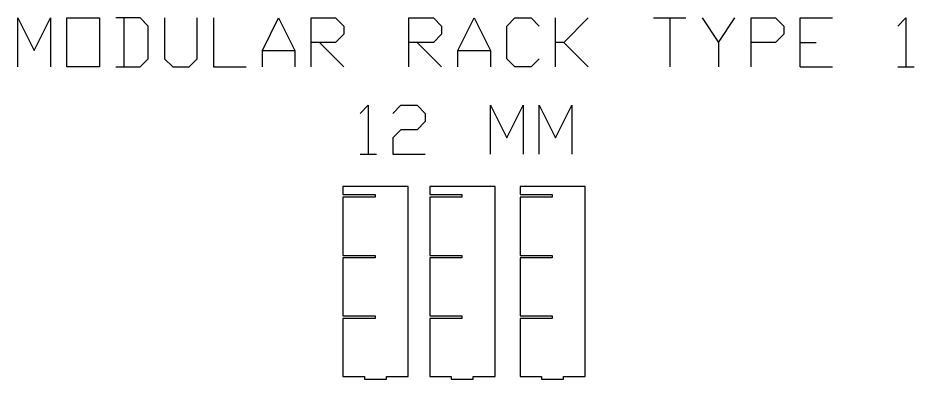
# Model space of a CAD drawing. Extents: x -164 to 4027, y 2114 to 6651.
# Drawn here: x -164 to 4027, y 4962 to 6651 of the extents above; entities that cross this region are included whole.
import ezdxf

# ---------------------------------------------------------------- set-up
doc = ezdxf.new("R2010")
doc.units = 0
doc.layers.add('Default Layer', color=1, linetype='CONTINUOUS')

msp = doc.modelspace()

# ---------------------------------------------------------------- linework, layer by layer
at = {"layer": 'Default Layer'}
for points in [[(-163.9, 6421.9), (-163.9, 6650.5), (-87.7, 6498.1), (-11.5, 6650.5), (-11.5, 6421.9)], [(293.3, 6421.9), (407.6, 6421.9), (445.7, 6460), (445.7, 6612.4), (407.6, 6650.5), (293.3, 6650.5)], [(331.4, 6650.5), (331.4, 6421.9)], [(521.9, 6650.5), (521.9, 6460), (560, 6421.9), (636.2, 6421.9), (674.3, 6460), (674.3, 6650.5)], [(750.5, 6650.5), (750.5, 6421.9), (902.9, 6421.9)], [(979.1, 6421.9), (979.1, 6498.1), (1055.3, 6650.5), (1131.5, 6498.1), (1131.5, 6421.9)], [(1207.7, 6421.9), (1207.7, 6650.5), (1322, 6650.5), (1360.1, 6612.4), (1360.1, 6574.3), (1322, 6536.2), (1207.7, 6536.2)], [(1664.9, 6421.9), (1664.9, 6650.5), (1779.2, 6650.5), (1817.3, 6612.4), (1817.3, 6574.3), (1779.2, 6536.2), (1664.9, 6536.2)], [(1893.5, 6421.9), (1893.5, 6498.1), (1969.7, 6650.5), (2045.9, 6498.1), (2045.9, 6421.9)], [(2274.5, 6460), (2236.4, 6421.9), (2160.2, 6421.9), (2122.1, 6460), (2122.1, 6612.4), (2160.2, 6650.5), (2236.4, 6650.5), (2274.5, 6612.4)], [(2350.7, 6421.9), (2350.7, 6650.5)], [(2503.1, 6650.5), (2388.8, 6536.2), (2350.7, 6536.2)], [(2807.9, 6650.5), (2960.3, 6650.5)], [(2884.1, 6650.5), (2884.1, 6421.9)], [(3036.5, 6650.5), (3112.7, 6536.2), (3112.7, 6421.9)], [(3112.7, 6536.2), (3188.9, 6650.5)], [(3265.1, 6421.9), (3265.1, 6650.5), (3379.4, 6650.5), (3417.5, 6612.4), (3417.5, 6574.3), (3379.4, 6536.2), (3265.1, 6536.2)], [(3493.7, 6421.9), (3493.7, 6650.5), (3646.1, 6650.5)], [(3950.9, 6612.4), (3989, 6650.5), (3989, 6421.9)], [(979.1, 6498.1), (1131.5, 6498.1)], [(1245.8, 6536.2), (1360.1, 6421.9)], [(1703, 6536.2), (1817.3, 6421.9)], [(1893.5, 6498.1), (2045.9, 6498.1)], [(2388.8, 6536.2), (2503.1, 6421.9)], [(3493.7, 6536.2), (3569.9, 6536.2)], [(3493.7, 6421.9), (3646.1, 6421.9)], [(3950.9, 6421.9), (4027.1, 6421.9)], [(1436.3, 6204.2), (1474.4, 6242.3), (1474.4, 6013.7)], [(1588.7, 6204.2), (1626.8, 6242.3), (1703, 6242.3), (1741.1, 6204.2), (1741.1, 6166.1), (1703, 6128), (1626.8, 6128), (1588.7, 6089.9), (1588.7, 6013.7), (1741.1, 6013.7)], [(2045.9, 6013.7), (2045.9, 6242.3), (2122.1, 6089.9), (2198.3, 6242.3), (2198.3, 6013.7)], [(2274.5, 6013.7), (2274.5, 6242.3), (2350.7, 6089.9), (2426.9, 6242.3), (2426.9, 6013.7)], [(1436.3, 6013.7), (1512.5, 6013.7)]]:
    msp.add_lwpolyline(points, dxfattribs=at)
for points in [[(64.7, 6421.9), (64.7, 6650.5), (217.1, 6650.5), (217.1, 6421.9), (64.7, 6421.9)], [(1456.2, 4974.9), (1456.2, 4962.3), (1559.2, 4962.3), (1559.2, 4974.9), (1661.2, 4974.9), (1661.2, 5862.3), (1356.2, 5862.3), (1356.2, 5824.6), (1506.1, 5824.6), (1506.1, 5812.3), (1356.2, 5812.3), (1356.2, 5540.6), (1506.1, 5540.6), (1506.1, 5528.3), (1356.2, 5528.3), (1356.2, 5257.6), (1506.1, 5257.6), (1506.1, 5245.3), (1356.2, 5245.3), (1356.2, 4974.9), (1456.2, 4974.9)], [(1862.5, 4974.9), (1862.5, 4962.3), (1965.5, 4962.3), (1965.5, 4974.9), (2067.5, 4974.9), (2067.5, 5862.3), (1762.5, 5862.3), (1762.5, 5824.6), (1912.3, 5824.6), (1912.3, 5812.3), (1762.5, 5812.3), (1762.5, 5540.6), (1912.3, 5540.6), (1912.3, 5528.3), (1762.5, 5528.3), (1762.5, 5257.6), (1912.3, 5257.6), (1912.3, 5245.3), (1762.5, 5245.3), (1762.5, 4974.9), (1862.5, 4974.9)], [(2284.3, 4974.9), (2284.3, 4962.3), (2387.3, 4962.3), (2387.3, 4974.9), (2489.3, 4974.9), (2489.3, 5862.3), (2184.3, 5862.3), (2184.3, 5824.6), (2334.2, 5824.6), (2334.2, 5812.3), (2184.3, 5812.3), (2184.3, 5540.6), (2334.2, 5540.6), (2334.2, 5528.3), (2184.3, 5528.3), (2184.3, 5257.6), (2334.2, 5257.6), (2334.2, 5245.3), (2184.3, 5245.3), (2184.3, 4974.9), (2284.3, 4974.9)]]:
    msp.add_lwpolyline(points, close=True, dxfattribs=at)

doc.saveas('drawing.dxf')
